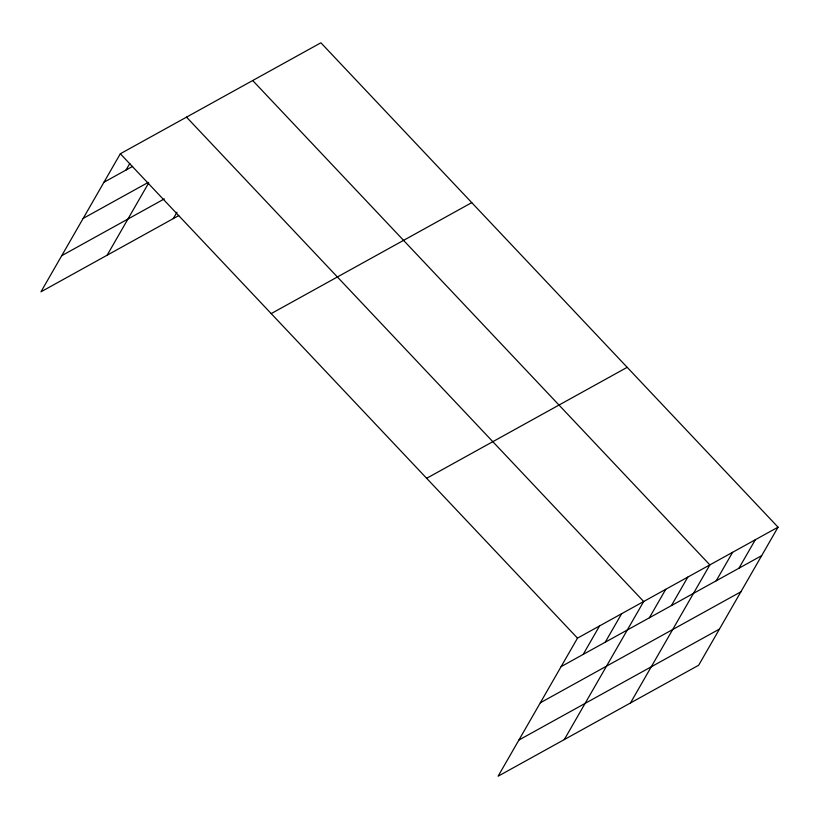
<?xml version="1.0" encoding="UTF-8"?>
<svg xmlns="http://www.w3.org/2000/svg" width="819" height="819" viewBox="0 0 819 819"><rect width="100%" height="100%" fill="white"/><g stroke="black" fill="none" stroke-linecap="round" stroke-linejoin="round"><path stroke-width="1.23" d="M778.05 527.17L577.497 638.134L498.106 776.207L698.658 665.243L778.05 527.17L320.894 42.793L120.342 153.757L40.95 291.83L178.726 215.602M126.024 170.035L129.811 163.462M107.135 255.211L148.72 182.883M173.311 218.591L176.986 212.213M583.179 654.412L599.559 625.931M605.241 642.209L621.621 613.728M564.291 739.588L643.683 601.515L186.527 117.137M649.365 617.792L665.745 589.311M671.426 605.589L687.806 577.108M630.466 702.968L709.858 564.895L252.702 80.518M716.216 580.804L732.596 552.323M738.943 568.222L755.323 539.741M103.972 182.238L132.647 166.37M83.169 218.407L148.249 182.402M61.742 255.671L164.322 198.904M271.202 313.605L471.754 202.641M426.638 478.296L627.19 367.322M561.128 666.615L761.67 555.651M540.325 702.784L740.878 591.809M518.898 740.038L719.451 629.074M120.342 153.757L577.497 638.134"/></g></svg>
